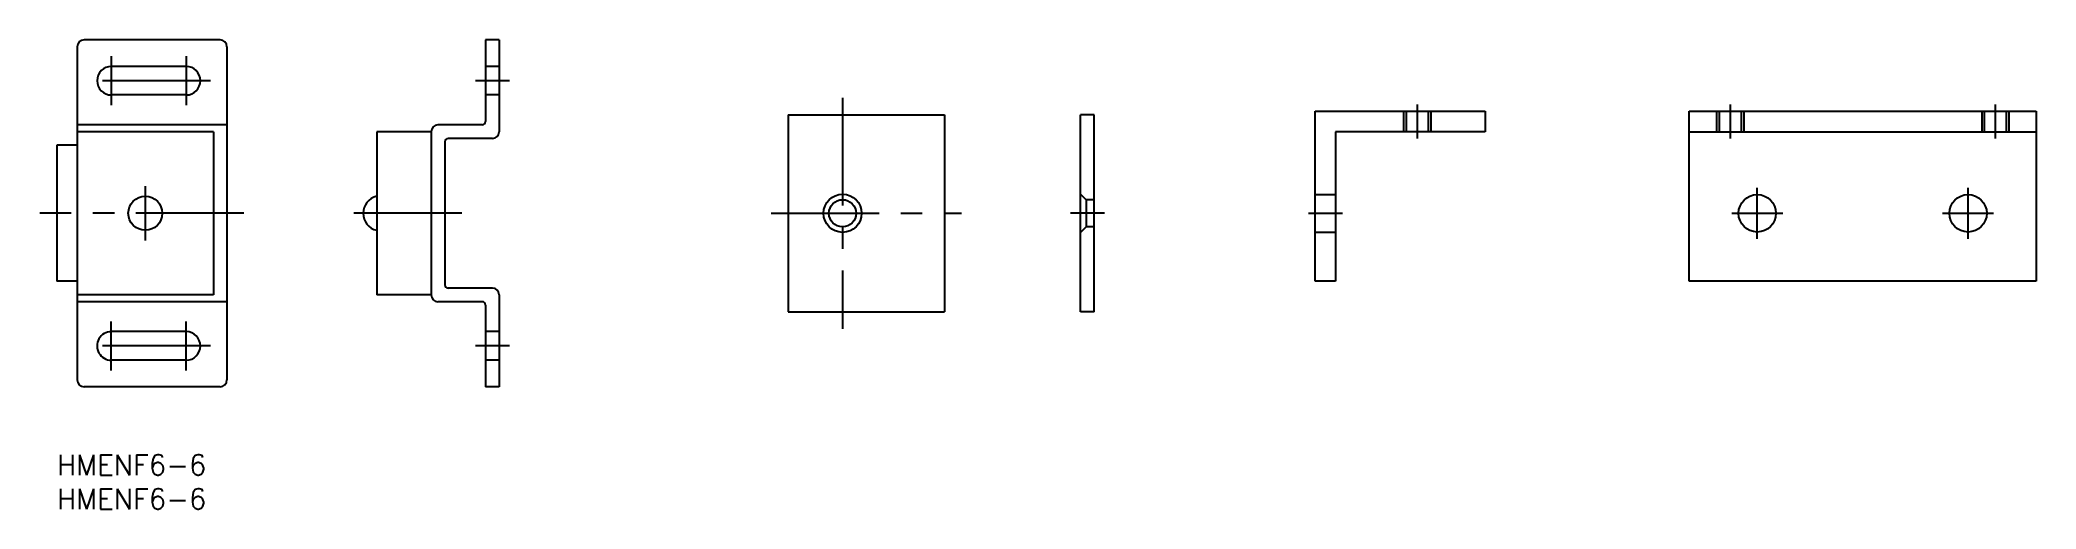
# Model space of a CAD drawing. Extents: x -2 to 291, y -8 to 61.
import ezdxf

# ---------------------------------------------------------------- set-up
doc = ezdxf.new("R2010")
doc.units = 0
doc.header["$LTSCALE"] = 0.5
doc.linetypes.add('CENTER', pattern=[50.8, 31.75, -6.35, 6.35, -6.35])
doc.linetypes.add('DASHED', pattern=[19.05, 12.7, -6.35])
for name, color, linetype in [('MSM_CENTER', 1, 'CENTER'), ('MSM_CONTINUOUS', 7, 'CONTINUOUS'), ('MSM_DASHED', 4, 'DASHED'), ('MSM_PART_NUMBER', 7, 'CONTINUOUS')]:
    doc.layers.add(name, color=color, linetype=linetype)
doc.styles.get("Standard").update_dxf_attribs({"font": 'txt.shx', "height": 3, "bigfont": 'bigfont.shx'})

# ---------------------------------------------------------------- blocks, each defined once
blk = doc.blocks.new('*U5')
at = {"layer": 'MSM_PART_NUMBER'}
blk.add_text('HMENF6-6', height=3, dxfattribs=at).set_placement((0, -3))
blk = doc.blocks.new('*U6')
at = {"layer": 'MSM_PART_NUMBER'}
blk.add_text('HMENF6-6', height=3, dxfattribs=at).set_placement((0, -8))

msp = doc.modelspace()

# ---------------------------------------------------------------- linework, layer by layer
at = {"layer": 'MSM_CENTER'}
for p, q in [((8, 58.6), (8, 51.4)), ((19, 58.6), (19, 51.4)), ((22.6, 55), (4.4, 55)), ((66.53, 55), (61.53, 55)), ((115.53, 52.5), (115.53, 18.5)), ((200.03, 51.5), (200.03, 46.5)), ((246.03, 51.5), (246.03, 46.5)), ((285.03, 51.5), (285.03, 46.5)), ((13, 39.5), (13, 31.5)), ((250.03, 31.75), (250.03, 39.25)), ((281.03, 31.75), (281.03, 39.25)), ((27.5, 35.5), (-2.5, 35.5)), ((59.53, 35.5), (42.53, 35.5)), ((105.03, 35.5), (133.03, 35.5)), ((154.03, 35.5), (149.03, 35.5)), ((184.03, 35.5), (189.03, 35.5)), ((246.28, 35.5), (253.78, 35.5)), ((277.28, 35.5), (284.78, 35.5)), ((8, 12.4), (8, 19.6)), ((19, 12.4), (19, 19.6)), ((22.6, 16), (4.4, 16)), ((66.53, 16), (61.53, 16))]:
    msp.add_line(p, q, dxfattribs=at)
at = {"layer": 'MSM_CONTINUOUS'}
for p, q in [((3, 60), (3, 48.5)), ((24, 61), (4, 61)), ((25, 60), (25, 11)), ((63.03, 61), (63.03, 49)), ((65.03, 61), (63.03, 61)), ((65.03, 61), (65.03, 47.5)), ((19, 57.1), (7.99, 57.1)), ((19, 52.9), (7.99, 52.9)), ((107.53, 50), (107.53, 21)), ((107.53, 50), (130.53, 50)), ((130.53, 50), (130.53, 21)), ((152.53, 50), (150.53, 50)), ((150.53, 21), (150.53, 50)), ((152.53, 21), (152.53, 50)), ((185.03, 25.5), (185.03, 50.5)), ((185.03, 50.5), (210.03, 50.5)), ((210.03, 50.5), (210.03, 47.5)), ((240.03, 50.5), (291.03, 50.5)), ((240.03, 25.5), (240.03, 50.5)), ((291.03, 50.5), (291.03, 25.5)), ((25, 48.5), (3, 48.5)), ((3, 48.5), (3, 22.5)), ((23, 47.5), (3, 47.5)), ((23, 47.5), (23, 23.5)), ((47.03, 47.5), (47.03, 23.5)), ((55.03, 47.5), (47.03, 47.5)), ((55.03, 47.5), (55.03, 23.5)), ((62.53, 48.5), (56.03, 48.5)), ((210.03, 47.5), (188.03, 47.5)), ((188.03, 47.5), (188.03, 25.5)), ((240.03, 47.5), (291.03, 47.5)), ((3, 45.5), (0, 45.5)), ((0, 45.5), (0, 25.5)), ((57.03, 46), (57.03, 25)), ((64.03, 46.5), (57.53, 46.5)), ((3, 25.5), (0, 25.5)), ((23, 23.5), (3, 23.5)), ((55.03, 23.5), (47.03, 23.5)), ((64.03, 24.5), (57.53, 24.5)), ((65.03, 23.5), (65.03, 10)), ((188.03, 25.5), (185.03, 25.5)), ((291.03, 25.5), (240.03, 25.5)), ((3, 22.5), (3, 11)), ((25, 22.5), (3, 22.5)), ((62.53, 22.5), (56.03, 22.5)), ((63.03, 22), (63.03, 10)), ((107.53, 21), (130.53, 21)), ((152.53, 21), (150.53, 21)), ((19, 18.1), (7.99, 18.1)), ((19, 13.9), (7.99, 13.9)), ((24, 10), (4, 10)), ((65.03, 10), (63.03, 10))]:
    msp.add_line(p, q, dxfattribs=at)
for centre, radius in [((115.53, 35.5), 2.8), ((250.03, 35.5), 2.75), ((281.03, 35.5), 2.75), ((13, 35.5), 2.5), ((115.53, 35.5), 2)]:
    msp.add_circle(centre, radius, dxfattribs=at)
for centre, radius, start, end in [((4, 60), 1, 90, 180), ((24, 60), 1, 0, 90), ((8, 55), 2.1, 90, 270), ((19, 55), 2.1, 270, 90), ((56.03, 47.5), 1, 90, 180), ((62.53, 49), 0.5, 270, 0), ((64.03, 47.5), 1, 270, 0), ((57.53, 46), 0.5, 90, 180), ((47.59, 35.5), 2.56, 102.6804, 257.3196), ((56.03, 23.5), 1, 180, 270), ((57.53, 25), 0.5, 180, 270), ((64.03, 23.5), 1, 0, 90), ((62.53, 22), 0.5, 0, 90), ((8, 16), 2.1, 90, 270.0177), ((19, 16), 2.1, 270, 90), ((4, 11), 1, 180, 270), ((24, 11), 1, 270, 360)]:
    msp.add_arc(centre, radius, start, end, dxfattribs=at)
at = {"layer": 'MSM_DASHED'}
for p, q in [((65.03, 57.1), (63.03, 57.1)), ((65.03, 52.9), (63.03, 52.9)), ((198.03, 50.5), (198.03, 47.5)), ((198.41, 50.5), (198.41, 47.5)), ((201.65, 50.5), (201.65, 47.5)), ((202.03, 50.5), (202.03, 47.5)), ((244.03, 50.5), (244.03, 47.5)), ((244.41, 50.5), (244.41, 47.5)), ((247.65, 50.5), (247.65, 47.5)), ((248.03, 50.5), (248.03, 47.5)), ((283.03, 50.5), (283.03, 47.5)), ((283.41, 50.5), (283.41, 47.5)), ((286.65, 50.5), (286.65, 47.5)), ((287.03, 50.5), (287.03, 47.5)), ((151.33, 37.5), (150.53, 38.3)), ((185.03, 38.25), (188.03, 38.25)), ((152.53, 37.5), (151.33, 37.5)), ((151.33, 37.5), (151.33, 33.5)), ((151.33, 33.5), (150.53, 32.7)), ((152.53, 33.5), (151.33, 33.5)), ((185.03, 32.75), (188.03, 32.75)), ((65.03, 18.1), (63.03, 18.1)), ((65.03, 13.9), (63.03, 13.9))]:
    msp.add_line(p, q, dxfattribs=at)

# ---------------------------------------------------------------- block references
at = {"layer": 'MSM_CONTINUOUS'}
for name in ['*U5', '*U6']:
    msp.add_blockref(name, (0, 0), dxfattribs=at)

doc.saveas('drawing.dxf')
